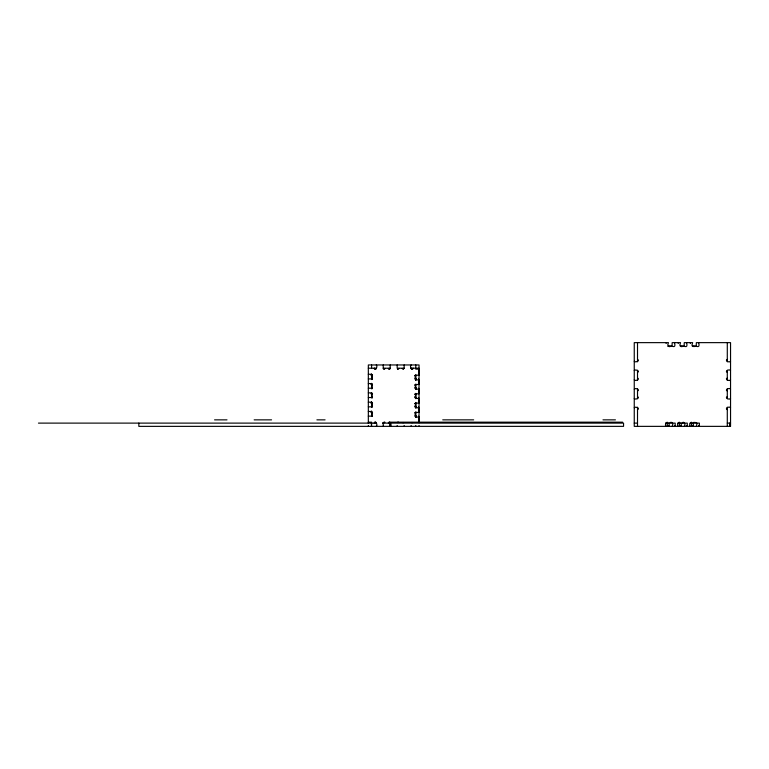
<?xml version="1.0" encoding="UTF-8"?>
<svg xmlns="http://www.w3.org/2000/svg" width="769" height="769" viewBox="0 0 769 769"><rect width="100%" height="100%" fill="white"/><g stroke="black" fill="none" stroke-linecap="round" stroke-linejoin="round"><path stroke-width="1.15" d="M383.222 426.362L383.231 422.815M385.067 368.361L385.067 368.466M383.222 364.958L383.222 368.216L390.2 368.216L389.623 369.082L388.576 368.851L389.277 369.264L390.171 368.562L390.2 364.958M399.024 368.361L399.015 368.466M383.212 423.065C384.125 420.941 386.509 422.662 383.27 422.796M374.388 423.113C375.291 419.72 378.271 425.392 376.243 426.362M376.243 423.065L376.243 423.017A0.971 0.971 0 0 0 375.224 422.181A0.971 0.971 0 0 0 374.243 423.104M372.494 404.119L372.071 403.254L370.946 403.11M414.876 387.297L416.413 388.22M682.401 423.113C683.381 420.249 686.294 425.122 684.266 426.362M374.388 368.216C375.32 371.619 378.204 365.909 376.243 364.958M411.127 364.958C409.175 365.9 412.04 371.629 412.982 368.216M372.475 394.901L372.148 394.007L370.946 393.805M414.895 396.429L415.298 397.371L416.413 397.525M404.138 368.514L404.148 364.958M372.484 416.404L372.359 415.606L371.562 416.135M372.446 407.195L371.562 405.897M667.876 346.319C670.28 343.878 676.566 350.424 674.5 342.638M372.407 388.672L372.388 387.73L371.562 388.22M372.407 397.977L372.359 396.996L371.562 397.525M397.265 422.585L398.092 422.066L398.928 422.585M672.019 346.396L672.173 342.638L680.546 342.638C678.604 346.684 681.892 347.059 682.555 346.396M684.112 346.396L684.266 342.638L692.638 342.638C690.504 348.001 694.253 346.06 694.772 346.55M696.205 346.396L696.358 342.638L730.55 342.638L730.55 426.362L634.252 426.362L634.252 342.638L668.444 342.638C666.502 346.684 669.799 347.059 670.462 346.396M411.252 422.546L412.857 422.546M402.475 422.556L403.965 422.556M372.302 379.521L372.359 378.396L371.562 378.915M390.2 426.362L390.191 422.863L389.422 422.075L388.441 422.585L389.825 422.364M415.298 377.214C416.106 377.416 413.732 375.368 415.808 375.195M372.071 414.116C371.619 414.174 373.244 416.144 371.562 415.202M371.994 404.859L372.475 406.07L371.562 406.83M415.462 386.423L414.895 385.259L415.808 384.5M371.735 395.651L372.475 396.766L371.562 396.593M637.597 372.398C640.298 371.408 635.819 368.822 634.252 370.543M637.597 391.008C640.289 390.018 635.828 387.393 634.252 389.152M637.597 409.617C640.289 408.599 635.857 406.042 634.252 407.762M415.808 393.805L414.981 394.295L415.808 394.737M415.808 403.11L414.943 403.696L415.808 404.965L414.895 406.07L416.413 406.83M415.808 412.415L414.981 412.895L415.808 413.338M727.291 359.383C724.417 360.421 729.329 363.189 730.55 361.238M727.291 377.983C724.408 379.011 729.339 381.818 730.55 379.848M727.291 396.593C724.417 397.621 729.329 400.418 730.55 398.457M371.562 374.263C373.186 374.763 372.542 376.291 370.946 375.195M415.808 376.128L414.876 375.426M371.562 377.992L372.494 377.992L371.562 377.06L372.388 375.695L371.562 376.128M415.808 377.992L414.847 378.915L415.808 379.848M371.562 383.568C373.176 384.096 372.542 385.529 370.946 384.5M415.808 385.432L414.885 384.769M371.562 387.288L372.494 387.297L371.562 386.365L372.388 385L371.562 385.432M415.808 387.288L414.847 388.22L415.808 389.152M371.562 392.872L372.523 393.805L371.562 394.737M415.808 396.593L414.847 397.525L415.808 398.457M371.562 402.177L372.523 403.11L371.562 404.033M415.808 404.033L414.885 403.379M415.808 405.897L414.847 406.83L415.808 407.762M371.562 411.482L372.523 412.415L371.562 413.338M415.808 415.202L414.847 416.135L415.808 417.067M680.219 345.887C683.266 344.714 688.409 349.905 686.592 342.638M692.465 345.887C695.484 344.829 700.492 349.808 698.685 342.638M634.252 361.238C635.367 362.958 640.337 360.651 637.597 359.383M368.313 368.216L376.435 368.216M397.169 364.958L397.169 368.216L404.148 368.216M411.04 368.216L419.057 368.216L419.057 375.195L415.779 375.195M419.038 369.149L415.779 369.149L415.779 364.958M730.55 370.543C729.272 368.562 724.436 371.417 727.291 372.407M368.313 374.263L371.59 374.263M368.313 378.915L371.59 378.915M416.413 378.915L414.876 377.992M418.653 378.915L419.057 384.5L415.779 384.5M415.76 379.848L419.057 379.848M634.252 379.848C635.357 381.549 640.346 379.261 637.597 377.992M368.313 383.568L371.59 383.568M368.313 388.22L371.59 388.22M418.653 388.22L419.057 393.805L415.779 393.805M415.76 389.152L419.057 389.152M730.55 389.152C729.262 387.172 724.446 390.027 727.291 391.017M368.313 392.872L371.59 392.872M368.313 397.525L371.59 397.525M418.653 397.525L419.057 403.11L415.779 403.11M415.76 398.457L419.057 398.457M634.252 398.457C635.396 400.197 640.317 397.842 637.597 396.602M368.313 402.177L371.59 402.177M368.313 406.83L371.59 406.83M418.653 406.83L419.057 412.415L415.779 412.415M415.76 407.762L419.057 407.762M730.55 407.762C729.262 405.744 724.456 408.656 727.291 409.617M368.313 411.482L371.59 411.482M370.946 412.415L372.494 413.338M368.313 416.135L371.59 416.135M416.413 416.135C413.693 415.683 416.231 413.905 414.876 412.636M418.653 416.135L419.057 422.729M415.76 417.067L419.057 417.067M214.561 419.855L226.999 419.855M254.145 419.855L271.563 419.855M316.895 419.855L325.076 419.855M442.742 419.855L473.656 419.855M602.983 419.855L615.431 419.855M368.332 422.181L371.59 422.181L371.59 426.362M622.63 422.181L390.037 422.181L390.037 425.44M38.45 423.113L376.435 423.113M382.558 423.113L390.2 423.113L389.864 422.277M634.252 423.113L637.511 423.113M665.541 423.113L675.192 423.113L675.192 426.362M677.902 423.113L687.284 423.113L687.284 426.362M690.158 423.113L699.386 423.113L699.386 426.362M727.291 423.113L730.55 423.113M415.808 395.66L414.876 394.036M397.621 369.014C400.293 369.283 396.794 368.784 397.506 369.053M693.994 422.287C694.657 423.383 698.367 420.499 696.358 426.362M383.356 368.832C386.086 369.216 383.664 369.553 383.222 368.216M670.203 422.681C670.895 421.508 674.105 422.931 672.173 426.362M388.403 368.572L388.345 368.409M402.331 368.486C404.936 369.985 402.543 368.784 402.302 368.409M692.177 423.113C691.158 420.278 688.351 425.055 690.312 426.362M680.075 423.113C679.046 420.268 676.259 425.074 678.22 426.362M667.982 423.113C666.992 420.287 664.137 425.055 666.117 426.362M729.618 423.113L729.618 426.362M727.291 342.638L727.291 361.824M727.291 370.274L727.291 380.271M727.291 388.729L727.291 398.727M727.291 407.176L727.291 426.362M698.685 425.555L698.685 426.362M693.34 423.113L693.34 426.362M692.638 425.555L692.638 426.362M691.475 423.113L691.475 426.362M690.312 342.638L690.312 343.445M686.592 425.555L686.592 426.362M681.238 423.113L681.238 426.362M680.546 425.555L680.546 426.362M679.383 423.113L679.383 426.362M678.22 342.638L678.22 343.445M674.5 425.555L674.5 426.362M669.145 423.113L669.145 426.362M668.444 425.555L668.444 426.362M667.281 423.113L667.281 426.362M666.117 342.638L666.117 343.445M637.511 342.638L637.511 361.824M637.511 370.274L637.511 380.271M637.511 388.729L637.511 398.727M637.511 407.176L637.511 426.362M419.038 422.604L419.038 364.958L368.332 364.958L368.332 423.315M419.038 425.555L419.038 426.362M415.779 374.897L415.779 380.271M415.779 384.077L415.779 389.489M415.779 393.382L415.779 398.717M415.779 402.466L415.779 407.964M415.779 411.771L415.779 417.202M415.779 425.555L415.779 426.362M411.127 425.555L411.127 426.362M404.148 425.555L404.148 426.362M397.169 425.555L397.169 426.362M390.96 426.362L390.96 423.113L623.553 423.113L623.553 426.362L138.833 426.362L138.833 423.113M371.59 364.958L371.59 368.216M371.59 374.109L371.59 379.559M371.59 383.318L371.59 388.864M371.59 392.536L371.59 397.948M371.59 401.812L371.59 407.176M371.59 411.04L371.59 416.423M371.427 423.113L371.427 426.362M368.332 425.555L368.332 426.362M413.126 368.216A0.971 0.971 0 0 1 412.146 369.149A0.971 0.971 0 0 1 411.175 368.216M376.195 368.216A0.971 0.971 0 0 1 375.224 369.149A0.971 0.971 0 0 1 374.243 368.216M388.345 422.969L388.345 422.912"/></g></svg>
